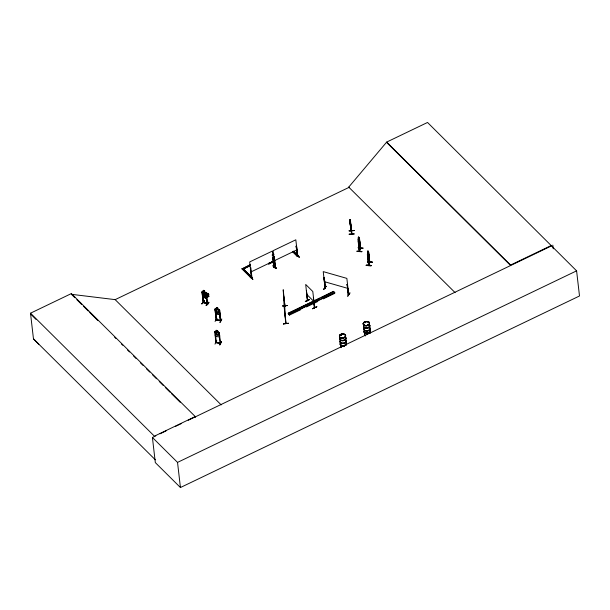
<?xml version="1.0" encoding="UTF-8"?>
<svg xmlns="http://www.w3.org/2000/svg" width="610" height="610" viewBox="0 0 610 610"><rect width="100%" height="100%" fill="white"/><g stroke="black" fill="none" stroke-linecap="round" stroke-linejoin="round"><path stroke-width="0.91" d="M361.821 251.8L356.926 251.381L361.852 251.457M356.964 251.053L361.867 251.64M366.206 265.419C368.943 263.977 375.958 266.951 366.213 265.38M270.588 263.314L269.193 262.948L269.185 263.398L270.611 263.528L269.162 263.192L268.865 264.366L268.873 263.337M271.976 261.835L273.349 261.995L271.915 261.865L271.625 263.04L271.61 261.804M350.27 222.528L350.498 223.656M360.434 247.744L359.42 251.091M358.367 239.089L359.519 251.442L360.67 248.14M368.6 265.365L369.881 261.774L369.584 262.132M367.578 255.049L368.798 265.457L367.754 255.064M368.631 265.441L367.342 254.606L368.318 251.282L369.797 262.513L368.753 252.121M305.351 301.607L309.583 299.411L305.335 301.47M203.122 302.163L203.694 302.186L203.191 302.552L202.009 291.595L202.482 291.298C204.426 292.678 202.123 288.766 204.64 290.856L204.716 292.152L206.249 293.021L208.765 295.865L208.795 296.437L205.212 298.008C202.078 296.216 202.047 293.616 205.57 292.739L206.264 292.991L207.53 303.879L203.328 302.415M206.965 303.483L207.324 303.627M359.351 251.427L358.062 240.592L358.222 237.854C358.901 235.178 359.702 241.491 358.81 242.803L358.512 242.361M350.712 226.645L350.643 227.034L350.239 224.396M368.928 265.129L368.562 264.999L369.767 262.247M369.889 261.82L368.722 265.114M285.114 305.839L284.916 306.25L283.223 289.742L284.184 307.394L286.105 323.521M341.249 334.593C342.629 335.492 339.999 335.065 341.089 334.722M341.074 335.103L341.043 334.699L341.059 335.18M344.032 337.536L343.819 337.338M367.647 253.104L367.921 250.786L367.525 254.065L368.089 256.818C369.332 255.537 367.426 248.834 368.059 252.098M364.681 322.522L364.993 322.202M365.169 322.667L365.634 322.522M365.321 322.644L365.421 322.362M367.998 324.947L367.738 324.871M367.921 325.099L367.853 324.909M367.677 325.145L368.051 325.016M350.529 225.067L350.674 225.54L350.026 219.47L351.749 234.118L351.65 230.435L351.474 230.854M351.452 231.114L350.506 220.774M351.756 233.447L351.741 233.782M252.067 277.992L251.511 278.099L249.681 261.942L272.365 251.061L274.309 267.363C273.707 267.637 274.805 266.41 273.867 267.256M251.983 277.664L251.556 277.855M275.43 266.646L275.034 266.814M297.642 255.598L297.2 256.269L297.985 255.56L293.547 251.152M297.329 256.116L296.14 246.097L296.521 245.914L297.825 256.055M285.861 323.567L284.695 313.22M286.075 323.521L285.815 322.911M206.264 297.398L206.569 296.315M206.622 296.338L206.302 297.451L203.016 296.315L202.085 291.595M351.452 230.481L351.543 234.11L350.247 222.215M351.772 234.072L350.582 223.725M252.868 279.288L250.176 276.826M252.853 279.471L250.146 276.864M273.615 265.586L276.345 268.232L273.44 265.685M273.608 265.426L276.315 268.194M219.318 336.972L219.661 335.828M219.714 335.843L219.364 337.017L215.749 336.339L215.086 335.012M307.737 300.722L307.669 300.387M307.425 300.692L305.702 284.458L312.8 291.511L314.608 307.547M358.543 237.229L358.222 237.854M358.375 238.296L358.596 237.641M359.038 237.32L358.779 238.083L358.642 236.771M358.299 241.041L359.519 251.442M359.473 238.106L360.548 248.491L359.153 237.359L360.571 248.43M359.603 242.231L358.756 244.801L358.482 243.939M358.169 247.713L363.072 248.148M360.464 248.148L359.313 251.061L358.474 241.049M360.426 247.782L360.35 248.483M358.116 247.835L363.064 248.14M367.655 252.311L367.876 251.655M372.336 262.155L367.449 261.728M201.857 303.894L204.319 300.86M323.605 289.3L326.175 286.273L323.818 289.308M215.055 321.455L217.091 318.306M214.979 344.124L216.763 340.746M341.592 334.844L341.188 335.042M216.237 320.029L214.987 309.018L216.169 319.991L216.687 319.937M216.474 308.873L216.337 307.631L217.869 307.92L217.945 309.224L218.784 309.75L219.051 312.061L218.395 312.899L216.962 312.633L216.077 311.496L215.81 309.186L216.535 308.919M215.528 309.895L215.048 309.933L215.528 309.895L216.68 320.075L216.184 319.495M215.353 312.373L216.024 313.708L219.653 314.348L216.024 313.708M217.991 309.194L219.6 309.888L220.85 320.86L220.416 320.791M219.043 309.392L214.972 309.049M219.211 310.711L219.699 310.681L219.211 310.711L220.408 320.814L219.272 310.604M216.634 320.067L220.355 320.387M220.294 320.494L220.69 320.509M217.739 331.794L217.602 330.559L216.039 330.3L216.245 331.588L215.543 331.825L215.81 334.135L216.687 335.264L218.128 335.538L218.776 334.692L218.51 332.381L217.694 331.825L219.31 332.564L220.553 343.506L215.94 342.622L214.72 331.649L216.207 331.504M219.981 322.415L221.781 318.992L220.019 322.385M215.193 331.352L219.264 332.564M215.261 332.534L214.773 332.564L215.261 332.534L216.413 342.706L215.932 342.279M217.579 330.589L217.679 331.863M219.005 333.235L219.425 333.319L219.005 333.235L220.141 343.43M216.367 342.34L215.978 342.134M216.428 342.233L216.306 342.706M220.157 343.262L220.591 342.995L216.024 342.5M220.058 343.392L220.088 343.079M221.491 341.615L219.707 345.046L221.544 341.798M351.756 233.714L351.474 230.915M325.115 287.409L325.504 287.523L325 287.92L323.94 277.725L325.549 287.905M325.465 288.012L324.337 277.84M323.811 289.323L326.175 286.273M347.174 284.374L348.234 294.569L347.174 284.374L348.684 294.676L346.869 278.381L323.231 271.618L325.054 287.767M348.745 294.188L348.295 294.416M349.896 292.853L347.83 296.224M347.647 296.147L349.934 293.021M38.796 344.231L33.466 338.855L30.5 313.197L71.347 293.585L71.431 294.317L115.168 299.64L349.057 187.369L348.767 187.079L386.679 142.077L427.526 122.465L576.595 270.848L579.5 295.98L180.438 487.535L155.321 462.601L152.408 437.462L155.825 435.83M275.461 266.417L275.011 266.6M297.756 255.712L297.421 255.88M202.482 291.298L206.264 292.991M206.188 293.021L207.408 303.993L203.214 302.545L202.047 292.472L202.528 292.503L203.618 302.69L202.528 292.503M204.754 292.129L205.738 292.426M205.844 293.784L206.317 293.814L205.844 293.784L207.019 303.887L205.936 293.677M207.331 303.971L207.438 303.498M208.78 302.224C209.497 304.222 202.268 308.271 208.811 302.255M206.157 305.435L208.833 302.415M205.57 292.739L205.761 295.08L205.173 295.827L203.87 295.377L203.054 294.15L203.214 290.406M206.935 293.806L207.85 293.25L208.94 294.47L207.957 295.004L208.208 295.797L206.554 296.78L205.303 296.59L204.289 295.454L204.457 294.424L206.104 293.433L206.942 293.867L207.819 293.28M205.212 298.008L206.424 297.779M208.765 295.865L208.826 296.407M314.394 307.638L313.387 297.497L314.508 307.745M365.573 322.286L364.696 322.606M251.472 277.733L252.037 277.733M297.261 256.139L297.779 256.055L297.398 256.238M297.749 256.093L295.812 239.799L273.127 250.687L275.079 266.974L273.837 256.795L274.317 256.703L275.156 266.936M215.025 309.079L216.512 308.957L216.39 307.684M214.75 331.71L215.238 331.36M216.619 319.724L216.115 319.61M220.805 320.494L216.649 319.808M220.507 343.14L216.443 342.332M206.393 297.817L208.78 296.376M250.481 268.148L250.862 267.958L250.39 268.057L251.701 278.19M272.685 257.351L273.166 257.26L272.685 257.351L273.806 267.424L274.21 267.218M273.928 256.886L274.317 256.703M296.231 246.188L296.612 245.998M297.314 255.201L299.358 257.191L296.666 254.561M274.973 266.433L275.522 266.753L274.218 256.612M275.903 268.446L272.952 265.724L275.644 268.347M307.531 300.814L306.411 290.573L307.631 300.616M316.735 306.693L312.495 308.744L316.811 306.769M316.803 306.738L312.511 308.736M348.714 187.11L455.098 292.625M243.367 269.04L252.243 277.847L251.419 278.244L242.025 268.918L250.466 264.542M242.025 268.918L249.65 265.258M250.131 265.464L242.544 269.437M272.167 254.888L273.86 254.073M243.39 269.025L250.169 265.777M272.197 255.201L273.898 254.385M250.847 271.999L273.524 261.111M274.294 260.744L296.978 249.856M271.915 261.865L273.371 262.201M241.987 268.606L251.381 277.931L252.212 277.535M292.724 251.556L297.161 255.956L297.985 255.56M300.692 309.034L300.76 309.659L289.422 315.103L288.385 314.081L288.278 313.136L333.639 291.359L334.676 292.388L334.791 293.334L323.445 298.778L322.408 297.749M319.983 298.252L288.316 313.448L289.353 314.478L334.715 292.701M321.699 297.428L333.639 291.359M288.278 313.136L289.315 314.165L334.676 292.388M386.679 142.077L510.57 265.053L551.417 245.441M195.032 417.004L195.322 417.293L195.238 416.561L154.391 436.165L30.5 313.197M160.087 433.779L166.05 430.919M175.428 426.413L181.391 423.553M188.215 420.275L551.471 245.914M152.408 437.462L177.533 462.395L576.595 270.848M220.774 320.86L216.207 319.983M215.91 342.134L216.062 342.5M297.688 255.575L297.726 255.941M297.466 256.246L296.14 246.097M251.892 277.558L252.052 278.038L250.771 267.866M325.359 287.645L325.008 287.554M350.498 223.611L350.857 228.285L350.193 222.505M350.857 228.285L350.636 224.617M299.152 257.252L296.429 254.675M273.036 265.876L275.705 268.507M283.757 295.873L284.946 306.258M287.501 305.457L282.476 305.9M282.491 306.037L287.508 305.579M288.454 323.186L283.475 324.009M350.148 219.966L350.216 222.528M350.079 220.37L350.247 221.796M350.087 223.046L350.239 224.602M350.788 227.499L350.628 223.374L350.788 227.499L350.659 226.645M354.09 230.427L349.05 230.786L354.09 230.61M349.065 230.923L354.09 230.542M349.133 234.11L354.174 233.95M354.174 233.927L349.156 234.309M204.472 300.913L201.834 303.91L204.297 300.882M216.337 319.846L220.912 320.746M220.118 342.896L220.225 343.285M220.469 343.491L220.507 342.98M358.177 239.799L359.198 237.412M368.432 251.373L369.645 262.46L369.561 262.056M367.723 257.908L368.036 258.808L368.829 256.238L367.983 258.808L367.761 257.954M372.344 262.163L367.395 261.919M367.395 261.85L372.268 262.132M220.728 320.875L219.531 309.933M348.6 294.653L348.257 294.538M216.1 330.353L217.534 330.628M216.001 342.507L220.584 343.354M204.487 295.08L205.989 295.286L206.073 296.856L206.416 295.431L208.109 295.591L206.401 295.065L206.287 293.547L205.959 294.927L204.22 294.714L204.472 295.202M269.216 263.162L270.611 263.528M323.857 277.832L324.261 277.946M347.098 284.489L347.494 284.596M325.099 287.783L325.504 287.897M324.39 281.675L348.035 288.438M215.948 342.637L215.848 342.263M202.047 292.472L202.436 292.609M203.702 302.308L207.019 303.452M207.286 303.605L203.618 302.156M365.291 322.171L365.596 322.606L364.849 322.682M285.053 305.541L285.114 306.205M348.234 294.569L348.363 294.043M309.606 299.624L305.343 301.462M386.732 142.549L510.623 265.518L510.57 265.053M293.585 251.472L298.023 255.872M292.762 251.869L297.2 256.269M306.868 294.516L313.967 301.561M244 269.666L252.243 277.847M114.871 299.35L221.201 404.895M71.347 293.585L195.238 416.561M71.431 294.317L74.809 297.672M76.837 299.685L81.565 304.375M83.593 306.388L88.32 311.077M89.67 312.419L97.775 320.463M114.657 337.223L116.007 338.565M121.413 343.933L122.762 345.268M127.49 349.965L129.518 351.978M133.567 355.996L136.274 358.68M140.323 362.698L143.022 365.382M146.4 368.737L149.778 372.085M152.485 374.769L156.534 378.795M159.233 381.471L163.289 385.497M165.318 387.51L170.045 392.2M171.395 393.541L180.171 402.257M33.466 338.855L155.337 459.818M30.584 313.929L35.914 319.304M202.741 295.118L205.242 297.924M350.148 222.2L350.59 225.22M350.3 223.817L350.605 227.126M350.384 225.273L350.59 226.257M350.659 226.6L350.841 227.499M350.605 227.126L350.186 223.245L350.468 224.823M552.805 245.121L553.232 248.811M325.321 287.638L324.977 287.897M323.376 298.145L323.445 298.778M317.703 300.867L317.772 301.5L306.433 306.944L306.365 306.312M299.655 308.004L299.731 308.637M289.315 314.165L289.422 315.103M283.437 323.628L283.475 324.017M272.784 257.443L273.898 267.515M271.648 261.568L271.633 262.018M177.533 462.395L180.438 487.535M350.567 224.564L350.475 222.963M288.469 323.338L283.459 323.803M350.201 221.804L350.262 222.757M284.39 299.8L285.343 317.452M350.079 219.47L350.125 221.003M350.254 223.031L350.262 223.641M345.794 340.235A3.141 2.066 -6.6 0 1 343.659 343.514A3.141 2.066 -6.6 0 1 340.09 341.242M345.809 340.052A3.187 2.097 -6.6 0 1 343.643 343.384A3.187 2.097 -6.6 0 1 340.029 341.074M346.038 342.401A3.134 2.059 -6.6 0 1 343.499 345.733A3.134 2.059 -6.6 0 1 340.632 342.881A3.119 2.051 -6.6 0 0 343.499 345.725A3.126 2.059 -6.6 0 0 346.03 342.408A3.119 2.051 -6.6 0 1 343.499 345.725A3.126 2.059 -6.6 0 1 340.632 342.889M345.489 337.277A3.187 2.097 -6.6 0 1 342.911 340.662A3.187 2.097 -6.6 0 1 339.991 337.772M345.733 339.77A3.134 2.059 -6.6 0 1 343.598 343.049A3.134 2.059 -6.6 0 1 340.037 340.776M345.466 337.46A3.134 2.059 -6.6 0 1 342.927 340.792A3.134 2.059 -6.6 0 1 340.06 337.94M345.794 339.907A3.187 2.097 -6.6 0 1 343.628 343.239A3.187 2.097 -6.6 0 1 340.006 340.937M345.473 337.139A3.187 2.097 -6.6 0 1 342.896 340.525A3.187 2.097 -6.6 0 1 339.976 337.627M345.412 336.994A3.141 2.066 -6.6 0 1 342.873 340.334A3.141 2.066 -6.6 0 1 339.999 337.475M346.083 342.812A3.134 2.059 -6.6 0 1 346.198 344.871A3.119 2.051 -6.6 0 0 346.068 342.82A3.126 2.059 -6.6 0 1 346.19 344.879M344.353 346A3.134 2.059 -6.6 0 1 341.028 345.557A3.134 2.059 -6.6 0 1 340.677 343.293A3.119 2.051 -6.6 0 0 341.036 345.55A3.119 2.051 -6.6 0 0 344.345 345.992A3.126 2.059 -6.6 0 1 341.036 345.557A3.126 2.059 -6.6 0 1 340.685 343.3M340.738 347.441A3.141 2.066 -6.6 0 1 340.677 346.373M341.005 347.624A3.187 2.097 -6.6 0 1 340.601 346.068M341.02 347.448A3.141 2.066 -6.6 0 1 340.624 345.908M340.677 347.296A3.187 2.097 -6.6 0 1 340.616 346.205M369.927 329.941A3.134 2.059 -6.6 0 1 367.388 333.273A3.134 2.059 -6.6 0 1 364.513 330.422A3.126 2.059 -6.6 0 0 367.388 333.266A3.119 2.051 -6.6 0 0 369.912 329.949A3.126 2.059 -6.6 0 1 367.388 333.266A3.119 2.051 -6.6 0 1 364.528 330.429M369.378 324.817A3.187 2.097 -6.6 0 1 366.801 328.203A3.187 2.097 -6.6 0 1 363.88 325.313M369.957 327.784A3.134 2.059 -6.6 0 1 367.083 330.643A3.134 2.059 -6.6 0 1 363.926 328.317M369.103 326.929A3.134 2.059 -6.6 0 1 369.622 327.311M369.355 325A3.134 2.059 -6.6 0 1 366.816 328.332A3.134 2.059 -6.6 0 1 363.949 325.481M370.026 327.928A3.187 2.097 -6.6 0 1 367.106 330.833A3.187 2.097 -6.6 0 1 363.895 328.477M369.149 327.059A3.187 2.097 -6.6 0 1 369.683 327.448M369.363 324.68A3.187 2.097 -6.6 0 1 366.785 328.058A3.187 2.097 -6.6 0 1 363.865 325.168M369.302 324.535A3.141 2.066 -6.6 0 1 366.762 327.875A3.141 2.066 -6.6 0 1 363.888 325.016M370.018 328.241A3.141 2.066 -6.6 0 1 367.136 331.108A3.141 2.066 -6.6 0 1 363.972 328.782M370.041 328.073A3.187 2.097 -6.6 0 1 367.121 330.978A3.187 2.097 -6.6 0 1 363.911 328.615M365.436 335.698A3.187 2.097 -6.6 0 1 364.505 333.746M369.759 332.336A3.187 2.097 -6.6 0 1 370.293 332.724M365.489 335.835A3.141 2.066 -6.6 0 1 364.566 333.914M369.751 332.526A3.141 2.066 -6.6 0 1 370.27 332.907M365.421 335.553A3.187 2.097 -6.6 0 1 364.49 333.609M369.744 332.198A3.187 2.097 -6.6 0 1 370.27 332.587M365.436 335.37A3.141 2.066 -6.6 0 1 364.513 333.449M370.217 332.442A3.141 2.066 -6.6 0 1 370.56 332.907M369.973 330.353A3.134 2.059 -6.6 0 1 367.433 333.685A3.134 2.059 -6.6 0 1 364.566 330.833A3.119 2.051 -6.6 0 0 367.433 333.678A3.119 2.051 -6.6 0 0 369.957 330.361A3.126 2.059 -6.6 0 1 367.433 333.678A3.126 2.059 -6.6 0 1 364.566 330.833M369.965 330.208A3.149 2.066 -6.6 0 1 367.418 333.556A3.149 2.066 -6.6 0 1 364.536 330.696M366.259 265.205L371.162 265.663L366.259 265.205M350.414 225.471L350.353 225.891L350.323 225.471M219.935 313.189L219.592 314.333L219.989 313.204M358.771 238.495L358.695 241.819L358.771 238.495M368.051 252.51L367.975 255.826L368.051 252.51M206.653 294.043L204.998 295.034L206.012 296.17L207.667 295.187L206.653 294.043M207.865 293.631L208.513 294.363L207.865 293.631M359.595 240.675L359.618 242.246L359.595 240.675M368.867 254.69L368.897 256.261L368.867 254.69M217.595 308.111L216.672 307.936L217.64 308.523L217.595 308.111M218.014 309.606L216.581 309.331L216.847 311.641L218.281 311.916L218.014 309.606M217.32 330.75L216.398 330.574L217.366 331.161L217.32 330.75M217.747 332.236L216.306 331.97L216.573 334.28L218.014 334.547L217.747 332.236M204.388 291.008L203.549 290.718L204.441 291.42L204.388 291.008M204.792 292.533L203.488 292.083L203.755 294.394L205.059 294.844L204.792 292.533M345.069 345.481A3.141 2.066 -6.6 0 0 346.061 342.553A3.126 2.059 -6.6 0 1 345.062 345.489M340.99 345.306A3.141 2.066 -6.6 0 0 344.322 345.756A3.126 2.059 -6.6 0 1 341.005 345.321A3.141 2.066 -6.6 0 1 340.639 343.041A3.126 2.059 -6.6 0 0 341.005 345.321M341.028 337.864A3.141 2.066 -6.6 0 0 345.618 335.66A3.141 2.066 -6.6 0 0 340.83 334.288A3.141 2.066 -6.6 0 0 341.028 337.864A3.126 2.059 -6.6 0 0 345.611 335.668A3.126 2.059 -6.6 0 0 340.837 334.303A3.126 2.059 -6.6 0 0 341.036 337.864M341.059 338.1A3.134 2.059 -6.6 0 0 345.641 335.896A3.134 2.059 -6.6 0 0 340.86 334.532A3.134 2.059 -6.6 0 0 341.059 338.1A3.126 2.059 -6.6 0 0 345.634 335.904A3.119 2.051 -6.6 0 0 340.868 334.539A3.126 2.059 -6.6 0 0 341.059 338.1A3.119 2.051 -6.6 0 0 345.626 335.904A3.126 2.059 -6.6 0 0 340.868 334.539A3.119 2.051 -6.6 0 0 341.066 338.092M367.403 333.426A3.141 2.066 -6.6 0 0 369.95 330.086A3.126 2.059 -6.6 0 1 367.403 333.426A3.126 2.059 -6.6 0 1 364.544 330.605A3.141 2.066 -6.6 0 0 367.411 333.464A3.141 2.066 -6.6 0 0 369.95 330.124A3.126 2.059 -6.6 0 1 367.411 333.449A3.141 2.066 -6.6 0 1 364.528 330.574A3.126 2.059 -6.6 0 0 367.403 333.426M364.917 325.404A3.141 2.066 -6.6 0 0 369.507 323.201A3.141 2.066 -6.6 0 0 364.719 321.828A3.141 2.066 -6.6 0 0 364.917 325.404A3.141 2.066 -6.6 0 0 369.507 323.216A3.126 2.059 -6.6 0 0 364.727 321.844A3.141 2.066 -6.6 0 0 364.917 325.42A3.126 2.059 -6.6 0 0 369.5 323.208A3.141 2.066 -6.6 0 0 364.719 321.844A3.126 2.059 -6.6 0 0 364.917 325.404M364.948 325.641A3.134 2.059 -6.6 0 0 369.53 323.437A3.134 2.059 -6.6 0 0 364.75 322.072A3.134 2.059 -6.6 0 0 364.948 325.641A3.126 2.059 -6.6 0 0 369.523 323.445A3.126 2.059 -6.6 0 0 364.757 322.08A3.126 2.059 -6.6 0 0 364.948 325.641M364.925 325.511A3.149 2.066 -6.6 0 0 369.523 323.3A3.149 2.066 -6.6 0 0 364.727 321.927A3.149 2.066 -6.6 0 0 364.925 325.511M364.948 325.633A3.119 2.051 -6.6 0 0 369.515 323.437A3.119 2.051 -6.6 0 0 364.757 322.08A3.119 2.051 -6.6 0 0 364.948 325.633"/></g></svg>
